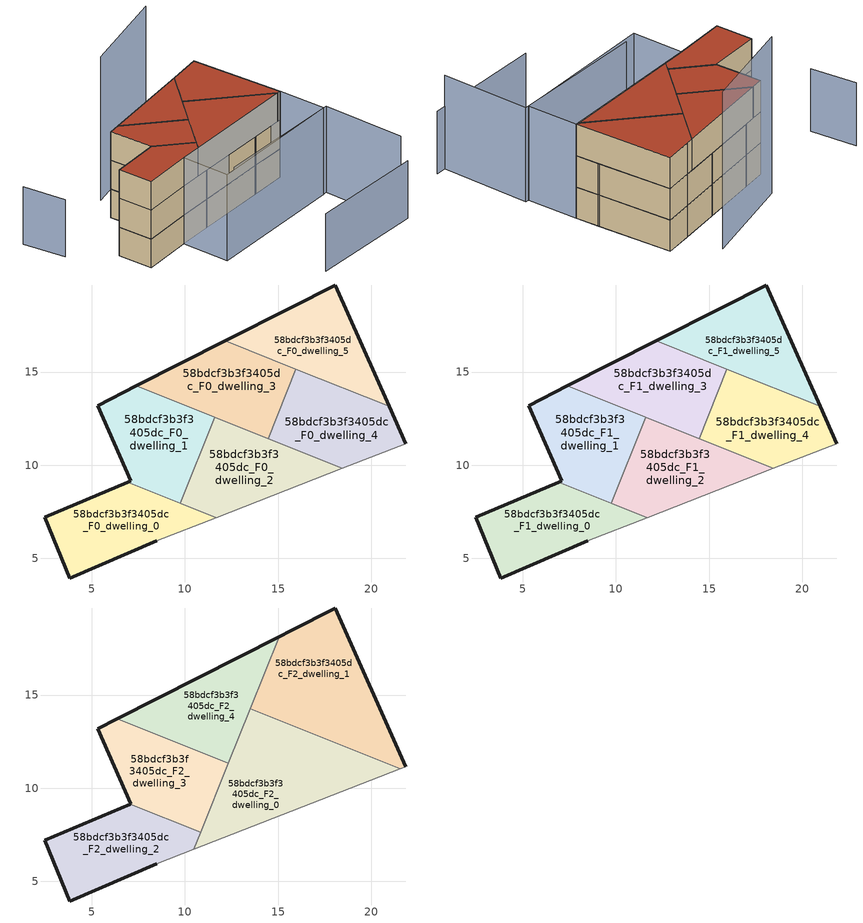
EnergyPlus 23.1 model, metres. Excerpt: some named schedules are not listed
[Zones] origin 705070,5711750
58bdcf3b3f3405dc_F0_dwelling_0
 floor ground (EU_floor_Construction): 11.7,7.19 6.94,9.09 2.47,7.22 3.81,3.94 8.48,5.93 z0
 wall outside (EU_wall_Construction): 8.48,5.93 3.81,3.94 2.47,7.22 6.94,9.09 z0:3
 wall adiabatic (EU_wall_Construction): 11.7,7.19 8.48,5.93 z0:3
 wall to 58bdcf3b3f3405dc_F0_dwelling_1 (EU_wall_Construction): 6.94,9.09 9.75,7.97 z0:3
 wall to 58bdcf3b3f3405dc_F0_dwelling_2 (EU_wall_Construction): 9.75,7.97 11.7,7.19 z0:3
58bdcf3b3f3405dc_F0_dwelling_1
 floor ground (EU_floor_Construction): 9.75,7.97 11.6,12.57 7.4,14.25 5.32,13.2 7.09,9.15 6.94,9.09 z0
 wall outside (EU_wall_Construction): 6.94,9.09 7.09,9.15 5.32,13.2 7.4,14.25 z0:3
 wall to 58bdcf3b3f3405dc_F0_dwelling_2 (EU_wall_Construction): 11.6,12.57 9.75,7.97 z0:3
 wall to 58bdcf3b3f3405dc_F0_dwelling_3 (EU_wall_Construction): 7.4,14.25 11.6,12.57 z0:3
58bdcf3b3f3405dc_F0_dwelling_2
 floor ground (EU_floor_Construction): 18.46,9.83 11.6,12.57 9.75,7.97 11.7,7.19 z0
 wall adiabatic (EU_wall_Construction): 18.46,9.83 11.7,7.19 z0:3
 wall to 58bdcf3b3f3405dc_F0_dwelling_4 (EU_wall_Construction): 14.46,11.42 18.46,9.83 z0:3
 wall to 58bdcf3b3f3405dc_F0_dwelling_3 (EU_wall_Construction): 11.6,12.57 14.46,11.42 z0:3
58bdcf3b3f3405dc_F0_dwelling_3
 floor ground (EU_floor_Construction): 14.46,11.42 15.96,15.16 12.18,16.67 7.4,14.25 z0
 wall outside (EU_wall_Construction): 7.4,14.25 12.18,16.67 z0:3
 wall to 58bdcf3b3f3405dc_F0_dwelling_4 (EU_wall_Construction): 15.96,15.16 14.46,11.42 z0:3
 wall to 58bdcf3b3f3405dc_F0_dwelling_5 (EU_wall_Construction): 12.18,16.67 15.96,15.16 z0:3
58bdcf3b3f3405dc_F0_dwelling_4
 floor ground (EU_floor_Construction): 21.86,11.15 20.97,13.16 15.96,15.16 14.46,11.42 18.46,9.83 z0
 wall outside (EU_wall_Construction): 20.97,13.16 21.86,11.15 z0:3
 wall adiabatic (EU_wall_Construction): 21.86,11.15 18.46,9.83 z0:3
 wall to 58bdcf3b3f3405dc_F0_dwelling_5 (EU_wall_Construction): 15.96,15.16 20.97,13.16 z0:3
58bdcf3b3f3405dc_F0_dwelling_5
 floor ground (EU_floor_Construction): 20.97,13.16 18.07,19.67 15.69,18.45 12.18,16.67 z0
 wall outside (EU_wall_Construction): 12.18,16.67 15.69,18.45 18.07,19.67 20.97,13.16 z0:3
58bdcf3b3f3405dc_F1_dwelling_0
 floor to 58bdcf3b3f3405dc_F0_dwelling_0 (EU_floor_Construction): 11.7,7.19 6.94,9.09 2.47,7.22 3.81,3.94 8.48,5.93 z3
 wall outside (EU_wall_Construction): 8.48,5.93 3.81,3.94 2.47,7.22 6.94,9.09 z3:6
 wall adiabatic (EU_wall_Construction): 11.7,7.19 8.48,5.93 z3:6
 wall to 58bdcf3b3f3405dc_F1_dwelling_1 (EU_wall_Construction): 6.94,9.09 9.75,7.97 z3:6
 wall to 58bdcf3b3f3405dc_F1_dwelling_2 (EU_wall_Construction): 9.75,7.97 11.7,7.19 z3:6
58bdcf3b3f3405dc_F1_dwelling_1
 floor to 58bdcf3b3f3405dc_F0_dwelling_1 (EU_floor_Construction): 9.75,7.97 11.6,12.57 7.4,14.25 5.32,13.2 7.09,9.15 6.94,9.09 z3
 wall outside (EU_wall_Construction): 6.94,9.09 7.09,9.15 5.32,13.2 7.4,14.25 z3:6
 wall to 58bdcf3b3f3405dc_F1_dwelling_2 (EU_wall_Construction): 11.6,12.57 9.75,7.97 z3:6
 wall to 58bdcf3b3f3405dc_F1_dwelling_3 (EU_wall_Construction): 7.4,14.25 11.6,12.57 z3:6
 ceiling adiabatic (EU_roof_Construction): 9.79,8.06 9.75,7.97 6.94,9.09 7.08,9.15 z6
58bdcf3b3f3405dc_F1_dwelling_2
 floor to 58bdcf3b3f3405dc_F0_dwelling_2 (EU_floor_Construction): 18.46,9.83 11.6,12.57 9.75,7.97 11.7,7.19 z3
 wall adiabatic (EU_wall_Construction): 18.46,9.83 11.7,7.19 z3:6
 wall to 58bdcf3b3f3405dc_F1_dwelling_4 (EU_wall_Construction): 14.46,11.42 18.46,9.83 z3:6
 wall to 58bdcf3b3f3405dc_F1_dwelling_3 (EU_wall_Construction): 11.6,12.57 14.46,11.42 z3:6
58bdcf3b3f3405dc_F1_dwelling_3
 floor to 58bdcf3b3f3405dc_F0_dwelling_3 (EU_floor_Construction): 14.46,11.42 15.96,15.16 12.18,16.67 7.4,14.25 z3
 wall outside (EU_wall_Construction): 7.4,14.25 12.18,16.67 z3:6
 wall to 58bdcf3b3f3405dc_F1_dwelling_4 (EU_wall_Construction): 15.96,15.16 14.46,11.42 z3:6
 wall to 58bdcf3b3f3405dc_F1_dwelling_5 (EU_wall_Construction): 12.18,16.67 15.96,15.16 z3:6
58bdcf3b3f3405dc_F1_dwelling_4
 floor to 58bdcf3b3f3405dc_F0_dwelling_4 (EU_floor_Construction): 21.86,11.15 20.97,13.16 15.96,15.16 14.46,11.42 18.46,9.83 z3
 wall outside (EU_wall_Construction): 20.97,13.16 21.86,11.15 z3:6
 wall adiabatic (EU_wall_Construction): 21.86,11.15 18.46,9.83 z3:6
 wall to 58bdcf3b3f3405dc_F1_dwelling_5 (EU_wall_Construction): 15.96,15.16 20.97,13.16 z3:6
58bdcf3b3f3405dc_F1_dwelling_5
 floor to 58bdcf3b3f3405dc_F0_dwelling_5 (EU_floor_Construction): 20.97,13.16 18.07,19.67 15.69,18.45 12.18,16.67 z3
 wall outside (EU_wall_Construction): 12.18,16.67 15.69,18.45 18.07,19.67 20.97,13.16 z3:6
58bdcf3b3f3405dc_F2_dwelling_0
 floor to 58bdcf3b3f3405dc_F1_dwelling_2 (EU_floor_Construction): 18.46,9.83 12.66,12.15 10.82,7.54 11.7,7.19 z6
 floor to 58bdcf3b3f3405dc_F1_dwelling_4 (EU_floor_Construction): 21.56,11.04 15.31,13.54 14.46,11.42 18.46,9.83 z6
 floor to 58bdcf3b3f3405dc_F1_dwelling_0 (EU_floor_Construction): 11.7,7.19 10.82,7.54 10.48,6.72 z6
 floor to 58bdcf3b3f3405dc_F1_dwelling_3 (EU_floor_Construction): 14.46,11.42 15.31,13.54 13.51,14.26 12.66,12.15 z6
 wall to 58bdcf3b3f3405dc_F2_dwelling_1 (EU_wall_Construction): 13.51,14.26 21.56,11.04 z6:9
 wall adiabatic (EU_wall_Construction): 21.56,11.04 10.48,6.72 z6:9
 wall to 58bdcf3b3f3405dc_F2_dwelling_3 (EU_wall_Construction): 10.85,7.64 12.34,11.34 z6:9
 wall to 58bdcf3b3f3405dc_F2_dwelling_2 (EU_wall_Construction): 10.49,6.72 10.85,7.64 z6:9
 wall to 58bdcf3b3f3405dc_F2_dwelling_4 (EU_wall_Construction): 12.34,11.34 13.5,14.26 z6:9
 roof outside (EU_roof_Construction): 21.56,11.04 10.48,6.72 13.51,14.26 z9
58bdcf3b3f3405dc_F2_dwelling_1
 floor to 58bdcf3b3f3405dc_F1_dwelling_5 (EU_floor_Construction): 20.97,13.16 18.07,19.67 15.69,18.45 15.05,18.13 14.15,15.88 z6
 floor to 58bdcf3b3f3405dc_F1_dwelling_3 (EU_floor_Construction): 15.31,13.54 15.96,15.16 14.15,15.88 13.51,14.26 z6
 floor to 58bdcf3b3f3405dc_F1_dwelling_4 (EU_floor_Construction): 21.86,11.15 20.97,13.16 15.96,15.16 15.31,13.54 21.56,11.04 z6
 wall outside (EU_wall_Construction): 15.05,18.13 15.69,18.45 18.07,19.67 21.86,11.15 z6:9
 wall adiabatic (EU_wall_Construction): 21.86,11.15 21.56,11.04 z6:9
 wall to 58bdcf3b3f3405dc_F2_dwelling_4 (EU_wall_Construction): 13.51,14.26 15.05,18.13 z6:9
 roof outside (EU_roof_Construction): 18.07,19.67 21.86,11.15 21.56,11.04 13.51,14.26 15.05,18.13 15.69,18.45 z9
58bdcf3b3f3405dc_F2_dwelling_2
 floor to 58bdcf3b3f3405dc_F1_dwelling_0 (EU_floor_Construction): 10.48,6.72 10.81,7.54 6.94,9.09 2.47,7.22 3.81,3.94 8.48,5.93 z6
 floor to 58bdcf3b3f3405dc_F1_dwelling_2 (EU_floor_Construction): 10.81,7.54 10.85,7.64 9.79,8.06 9.75,7.97 z6
 floor adiabatic (EU_floor_Construction): 10.81,7.54 9.75,7.97 9.79,8.06 10.85,7.64 7.08,9.15 2.47,7.22 6.94,9.09 z6
 wall outside (EU_wall_Construction): 8.48,5.93 3.81,3.94 2.47,7.22 7.08,9.15 z6:9
 wall to 58bdcf3b3f3405dc_F2_dwelling_3 (EU_wall_Construction): 7.08,9.15 10.85,7.64 z6:9
 wall adiabatic (EU_wall_Construction): 10.48,6.72 8.48,5.93 z6:9
 roof outside (EU_roof_Construction): 10.85,7.64 10.48,6.72 8.48,5.93 3.81,3.94 2.47,7.22 7.08,9.15 z9
58bdcf3b3f3405dc_F2_dwelling_3
 floor outside (EU_floor_Construction): 9.79,8.06 7.09,9.15 5.32,13.2 7.08,9.15 z6
 floor to 58bdcf3b3f3405dc_F1_dwelling_1 (EU_floor_Construction): 9.79,8.06 11.27,11.77 6.37,13.73 5.32,13.2 7.09,9.15 z6
 floor to 58bdcf3b3f3405dc_F1_dwelling_2 (EU_floor_Construction): 10.85,7.64 12.34,11.34 11.27,11.77 9.79,8.06 z6
 wall outside (EU_wall_Construction): 7.09,9.15 5.32,13.2 6.36,13.73 z6:9; 7.09,9.15,9 7.08,9.15,6 7.09,9.15,6
 wall to 58bdcf3b3f3405dc_F2_dwelling_4 (EU_wall_Construction): 6.36,13.73 12.34,11.34 z6:9
 roof outside (EU_roof_Construction): 12.34,11.34 10.85,7.64 7.09,9.15 5.32,13.2 6.36,13.73 z9
58bdcf3b3f3405dc_F2_dwelling_4
 floor to 58bdcf3b3f3405dc_F1_dwelling_3 (EU_floor_Construction): 12.66,12.15 14.15,15.88 12.18,16.67 7.4,14.25 z6
 floor to 58bdcf3b3f3405dc_F1_dwelling_1 (EU_floor_Construction): 11.27,11.77 11.6,12.57 7.4,14.25 6.37,13.73 z6
 floor to 58bdcf3b3f3405dc_F1_dwelling_5 (EU_floor_Construction): 14.15,15.88 15.05,18.13 12.18,16.67 z6
 floor to 58bdcf3b3f3405dc_F1_dwelling_2 (EU_floor_Construction): 12.34,11.34 12.66,12.15 11.6,12.57 11.27,11.77 z6
 wall outside (EU_wall_Construction): 6.36,13.73 15.05,18.13 z6:9
 roof outside (EU_roof_Construction): 15.05,18.13 12.34,11.34 6.36,13.73 z9
shading: 16.81,-4.76 27.83,-0.84 / -3.7,13.46 -1.72,9.6 z0:6; 11.46,2.18 23.99,6.77 / 23.99,6.77 26.89,-1.17 / 8.48,5.93 21.87,11.16 / 21.87,11.16 23.63,6.64 / 23.63,6.64 10.24,1.41 / 10.24,1.41 8.48,5.93 z0:9; 14.17,21.56 6.13,16.23 z0:15
[Building]
EU S2 Campaign: North Axis=0; Terrain=City; Solar Distribution=FullExterior
[Site:Location]
London: Latitude=51.5; Longitude=-0.5; Time Zone=0; Elevation=25
[SizingPeriod:WeatherFileDays]
AnnualSizingPeriod: Begin Month=1; Begin Day of Month=1; End Month=12; End Day of Month=31; Day of Week for Start Day=Monday; Use Weather File Daylight Saving Period=No; Use Weather File Rain and Snow Indicators=No
[MATERIAL]
EU_InternalMass_Material: Roughness=MediumRough; Thickness=0.1; Conductivity=1; Density=1800; Specific Heat=900; Thermal Absorptance=0.9; Solar Absorptance=0.7; Visible Absorptance=0.7
[MATERIAL:NOMASS] Roughness=MediumRough; Thermal Absorptance=0.9; Solar Absorptance=0.7; Visible Absorptance=0.7
Name | Thermal Resistance
EU_wall_NoMass | 1.04674
EU_roof_NoMass | 4.32442
EU_floor_NoMass | 2.04616
[CONSTRUCTION]
EU_wall_Construction: EU_wall_NoMass
EU_roof_Construction: EU_roof_NoMass
EU_floor_Construction: EU_floor_NoMass
EU_InternalMass_Construction: EU_InternalMass_Material
[ZONE] Type=1; Multiplier=1; Ceiling Height=autocalculate; Floor Area=autocalculate; Part of Total Floor Area=Yes
Name | Volume
58bdcf3b3f3405dc_F0_dwelling_0; 58bdcf3b3f3405dc_F1_dwelling_0; 58bdcf3b3f3405dc_F2_dwelling_4 | 70.5366
58bdcf3b3f3405dc_F2_dwelling_0 | 105.817
58bdcf3b3f3405dc_F0_dwelling_1; 58bdcf3b3f3405dc_F1_dwelling_1 | 70.5535
58bdcf3b3f3405dc_F2_dwelling_1 | 105.798
58bdcf3b3f3405dc_F0_dwelling_2; 58bdcf3b3f3405dc_F1_dwelling_2 | 70.5483
58bdcf3b3f3405dc_F2_dwelling_2 | 70.5491
58bdcf3b3f3405dc_F0_dwelling_3; 58bdcf3b3f3405dc_F1_dwelling_3 | 70.5417
58bdcf3b3f3405dc_F2_dwelling_3 | 70.5989
58bdcf3b3f3405dc_F0_dwelling_4; 58bdcf3b3f3405dc_F1_dwelling_4; 58bdcf3b3f3405dc_F0_dwelling_5; 58bdcf3b3f3405dc_F1_dwelling_5 | 70.5374
[INTERNALMASS] Construction=EU_InternalMass_Construction
Name | Zone or ZoneList | Surface Area
58bdcf3b3f3405dc_F0_dwelling_0_EU_InternalMass | 58bdcf3b3f3405dc_F0_dwelling_0 | 23.5119
58bdcf3b3f3405dc_F0_dwelling_1_EU_InternalMass | 58bdcf3b3f3405dc_F0_dwelling_1 | 23.5176
58bdcf3b3f3405dc_F0_dwelling_2_EU_InternalMass | 58bdcf3b3f3405dc_F0_dwelling_2 | 23.5159
58bdcf3b3f3405dc_F0_dwelling_3_EU_InternalMass | 58bdcf3b3f3405dc_F0_dwelling_3 | 23.5129
58bdcf3b3f3405dc_F0_dwelling_4_EU_InternalMass | 58bdcf3b3f3405dc_F0_dwelling_4 | 23.5129
58bdcf3b3f3405dc_F0_dwelling_5_EU_InternalMass | 58bdcf3b3f3405dc_F0_dwelling_5 | 23.5125
58bdcf3b3f3405dc_F1_dwelling_0_EU_InternalMass | 58bdcf3b3f3405dc_F1_dwelling_0 | 23.5119
58bdcf3b3f3405dc_F1_dwelling_1_EU_InternalMass | 58bdcf3b3f3405dc_F1_dwelling_1 | 23.5176
58bdcf3b3f3405dc_F1_dwelling_2_EU_InternalMass | 58bdcf3b3f3405dc_F1_dwelling_2 | 23.5159
58bdcf3b3f3405dc_F1_dwelling_3_EU_InternalMass | 58bdcf3b3f3405dc_F1_dwelling_3 | 23.5129
58bdcf3b3f3405dc_F1_dwelling_4_EU_InternalMass | 58bdcf3b3f3405dc_F1_dwelling_4 | 23.5129
58bdcf3b3f3405dc_F1_dwelling_5_EU_InternalMass | 58bdcf3b3f3405dc_F1_dwelling_5 | 23.5125
58bdcf3b3f3405dc_F2_dwelling_0_EU_InternalMass | 58bdcf3b3f3405dc_F2_dwelling_0 | 35.2726
58bdcf3b3f3405dc_F2_dwelling_1_EU_InternalMass | 58bdcf3b3f3405dc_F2_dwelling_1 | 35.2666
58bdcf3b3f3405dc_F2_dwelling_2_EU_InternalMass | 58bdcf3b3f3405dc_F2_dwelling_2 | 23.5161
58bdcf3b3f3405dc_F2_dwelling_3_EU_InternalMass | 58bdcf3b3f3405dc_F2_dwelling_3 | 23.5142
58bdcf3b3f3405dc_F2_dwelling_4_EU_InternalMass | 58bdcf3b3f3405dc_F2_dwelling_4 | 23.5124
[OTHEREQUIPMENT] Fuel Type=Electricity; Design Level Calculation Method=Watts/Area; Power per Zone Floor Area=1; Fraction Latent=0; Fraction Radiant=0; Fraction Lost=0; Carbon Dioxide Generation Rate=0; EndUse Subcategory=EU_Step8_InternalGains
Name | Zone or ZoneList or Space or SpaceList | Schedule
EU_Step8_InternalGain_58bdcf3b3f3405dc_F0_dwelling_0_f000 | 58bdcf3b3f3405dc_F0_dwelling_0 | EU_Step8_GainSchedule_58bdcf3b3f3405dc_F0_dwelling_0_f000
EU_Step8_InternalGain_58bdcf3b3f3405dc_F0_dwelling_1_f000 | 58bdcf3b3f3405dc_F0_dwelling_1 | EU_Step8_GainSchedule_58bdcf3b3f3405dc_F0_dwelling_1_f000
EU_Step8_InternalGain_58bdcf3b3f3405dc_F0_dwelling_2_f000 | 58bdcf3b3f3405dc_F0_dwelling_2 | EU_Step8_GainSchedule_58bdcf3b3f3405dc_F0_dwelling_2_f000
EU_Step8_InternalGain_58bdcf3b3f3405dc_F0_dwelling_3_f000 | 58bdcf3b3f3405dc_F0_dwelling_3 | EU_Step8_GainSchedule_58bdcf3b3f3405dc_F0_dwelling_3_f000
EU_Step8_InternalGain_58bdcf3b3f3405dc_F0_dwelling_4_f000 | 58bdcf3b3f3405dc_F0_dwelling_4 | EU_Step8_GainSchedule_58bdcf3b3f3405dc_F0_dwelling_4_f000
EU_Step8_InternalGain_58bdcf3b3f3405dc_F0_dwelling_5_f000 | 58bdcf3b3f3405dc_F0_dwelling_5 | EU_Step8_GainSchedule_58bdcf3b3f3405dc_F0_dwelling_5_f000
EU_Step8_InternalGain_58bdcf3b3f3405dc_F1_dwelling_0_f000 | 58bdcf3b3f3405dc_F1_dwelling_0 | EU_Step8_GainSchedule_58bdcf3b3f3405dc_F1_dwelling_0_f000
EU_Step8_InternalGain_58bdcf3b3f3405dc_F1_dwelling_1_f000 | 58bdcf3b3f3405dc_F1_dwelling_1 | EU_Step8_GainSchedule_58bdcf3b3f3405dc_F1_dwelling_1_f000
EU_Step8_InternalGain_58bdcf3b3f3405dc_F1_dwelling_2_f000 | 58bdcf3b3f3405dc_F1_dwelling_2 | EU_Step8_GainSchedule_58bdcf3b3f3405dc_F1_dwelling_2_f000
EU_Step8_InternalGain_58bdcf3b3f3405dc_F1_dwelling_3_f000 | 58bdcf3b3f3405dc_F1_dwelling_3 | EU_Step8_GainSchedule_58bdcf3b3f3405dc_F1_dwelling_3_f000
EU_Step8_InternalGain_58bdcf3b3f3405dc_F1_dwelling_4_f000 | 58bdcf3b3f3405dc_F1_dwelling_4 | EU_Step8_GainSchedule_58bdcf3b3f3405dc_F1_dwelling_4_f000
EU_Step8_InternalGain_58bdcf3b3f3405dc_F1_dwelling_5_f000 | 58bdcf3b3f3405dc_F1_dwelling_5 | EU_Step8_GainSchedule_58bdcf3b3f3405dc_F1_dwelling_5_f000
EU_Step8_InternalGain_58bdcf3b3f3405dc_F2_dwelling_0_f000 | 58bdcf3b3f3405dc_F2_dwelling_0 | EU_Step8_GainSchedule_58bdcf3b3f3405dc_F2_dwelling_0_f000
EU_Step8_InternalGain_58bdcf3b3f3405dc_F2_dwelling_1_f000 | 58bdcf3b3f3405dc_F2_dwelling_1 | EU_Step8_GainSchedule_58bdcf3b3f3405dc_F2_dwelling_1_f000
EU_Step8_InternalGain_58bdcf3b3f3405dc_F2_dwelling_2_f000 | 58bdcf3b3f3405dc_F2_dwelling_2 | EU_Step8_GainSchedule_58bdcf3b3f3405dc_F2_dwelling_2_f000
EU_Step8_InternalGain_58bdcf3b3f3405dc_F2_dwelling_3_f000 | 58bdcf3b3f3405dc_F2_dwelling_3 | EU_Step8_GainSchedule_58bdcf3b3f3405dc_F2_dwelling_3_f000
EU_Step8_InternalGain_58bdcf3b3f3405dc_F2_dwelling_4_f000 | 58bdcf3b3f3405dc_F2_dwelling_4 | EU_Step8_GainSchedule_58bdcf3b3f3405dc_F2_dwelling_4_f000
[ZONEVENTILATION:DESIGNFLOWRATE] Schedule=EU_AlwaysOn; Design Flow Rate Calculation Method=AirChanges/Hour; Air Changes per Hour=0.488719; Ventilation Type=Natural; Fan Pressure Rise=0; Fan Total Efficiency=1; Constant Term Coefficient=1; Temperature Term Coefficient=0; Velocity Term Coefficient=0; Velocity Squared Term Coefficient=0; Minimum Indoor Temperature=-100; Maximum Indoor Temperature=100; Delta Temperature=-100; Minimum Outdoor Temperature=-100; Maximum Outdoor Temperature=100; Maximum Wind Speed=40
Name | Zone or ZoneList or Space or SpaceList
EU_ConstantAir_58bdcf3b3f3405dc_F0_dwelling_0 | 58bdcf3b3f3405dc_F0_dwelling_0
EU_ConstantAir_58bdcf3b3f3405dc_F0_dwelling_1 | 58bdcf3b3f3405dc_F0_dwelling_1
EU_ConstantAir_58bdcf3b3f3405dc_F0_dwelling_2 | 58bdcf3b3f3405dc_F0_dwelling_2
EU_ConstantAir_58bdcf3b3f3405dc_F0_dwelling_3 | 58bdcf3b3f3405dc_F0_dwelling_3
EU_ConstantAir_58bdcf3b3f3405dc_F0_dwelling_4 | 58bdcf3b3f3405dc_F0_dwelling_4
EU_ConstantAir_58bdcf3b3f3405dc_F0_dwelling_5 | 58bdcf3b3f3405dc_F0_dwelling_5
EU_ConstantAir_58bdcf3b3f3405dc_F1_dwelling_0 | 58bdcf3b3f3405dc_F1_dwelling_0
EU_ConstantAir_58bdcf3b3f3405dc_F1_dwelling_1 | 58bdcf3b3f3405dc_F1_dwelling_1
EU_ConstantAir_58bdcf3b3f3405dc_F1_dwelling_2 | 58bdcf3b3f3405dc_F1_dwelling_2
EU_ConstantAir_58bdcf3b3f3405dc_F1_dwelling_3 | 58bdcf3b3f3405dc_F1_dwelling_3
EU_ConstantAir_58bdcf3b3f3405dc_F1_dwelling_4 | 58bdcf3b3f3405dc_F1_dwelling_4
EU_ConstantAir_58bdcf3b3f3405dc_F1_dwelling_5 | 58bdcf3b3f3405dc_F1_dwelling_5
EU_ConstantAir_58bdcf3b3f3405dc_F2_dwelling_0 | 58bdcf3b3f3405dc_F2_dwelling_0
EU_ConstantAir_58bdcf3b3f3405dc_F2_dwelling_1 | 58bdcf3b3f3405dc_F2_dwelling_1
EU_ConstantAir_58bdcf3b3f3405dc_F2_dwelling_2 | 58bdcf3b3f3405dc_F2_dwelling_2
EU_ConstantAir_58bdcf3b3f3405dc_F2_dwelling_3 | 58bdcf3b3f3405dc_F2_dwelling_3
EU_ConstantAir_58bdcf3b3f3405dc_F2_dwelling_4 | 58bdcf3b3f3405dc_F2_dwelling_4
[HVACTEMPLATE:THERMOSTAT] Constant Heating Setpoint=20; Constant Cooling Setpoint=50
EU_HeatOnly_58bdcf3b3f3405dc_F0_dwelling_0; EU_HeatOnly_58bdcf3b3f3405dc_F0_dwelling_1; EU_HeatOnly_58bdcf3b3f3405dc_F0_dwelling_2; EU_HeatOnly_58bdcf3b3f3405dc_F0_dwelling_3; EU_HeatOnly_58bdcf3b3f3405dc_F0_dwelling_4; EU_HeatOnly_58bdcf3b3f3405dc_F0_dwelling_5; EU_HeatOnly_58bdcf3b3f3405dc_F1_dwelling_0; EU_HeatOnly_58bdcf3b3f3405dc_F1_dwelling_1; EU_HeatOnly_58bdcf3b3f3405dc_F1_dwelling_2; EU_HeatOnly_58bdcf3b3f3405dc_F1_dwelling_3; EU_HeatOnly_58bdcf3b3f3405dc_F1_dwelling_4; EU_HeatOnly_58bdcf3b3f3405dc_F1_dwelling_5; EU_HeatOnly_58bdcf3b3f3405dc_F2_dwelling_0; EU_HeatOnly_58bdcf3b3f3405dc_F2_dwelling_1; EU_HeatOnly_58bdcf3b3f3405dc_F2_dwelling_2; EU_HeatOnly_58bdcf3b3f3405dc_F2_dwelling_3; EU_HeatOnly_58bdcf3b3f3405dc_F2_dwelling_4
[HVACTEMPLATE:ZONE:IDEALLOADSAIRSYSTEM] System Availability Schedule=EU_AlwaysOn; Maximum Heating Supply Air Temperature=50; Minimum Cooling Supply Air Temperature=13; Maximum Heating Supply Air Humidity Ratio=0.0156; Minimum Cooling Supply Air Humidity Ratio=0.0077; Heating Limit=NoLimit; Cooling Limit=NoLimit; Heating Availability Schedule=EU_AlwaysOn; Cooling Availability Schedule=EU_CoolingOff; Dehumidification Control Type=ConstantSensibleHeatRatio; Cooling Sensible Heat Ratio=0.7; Dehumidification Setpoint=60; Humidification Control Type=None; Humidification Setpoint=30; Outdoor Air Method=None; Outdoor Air Flow Rate per Person=0.00944; Outdoor Air Flow Rate per Zone Floor Area=0; Outdoor Air Flow Rate per Zone=0; Demand Controlled Ventilation Type=None; Outdoor Air Economizer Type=NoEconomizer; Heat Recovery Type=None; Sensible Heat Recovery Effectiveness=0.7; Latent Heat Recovery Effectiveness=0.65
Name | Template Thermostat
58bdcf3b3f3405dc_F0_dwelling_0 | EU_HeatOnly_58bdcf3b3f3405dc_F0_dwelling_0
58bdcf3b3f3405dc_F0_dwelling_1 | EU_HeatOnly_58bdcf3b3f3405dc_F0_dwelling_1
58bdcf3b3f3405dc_F0_dwelling_2 | EU_HeatOnly_58bdcf3b3f3405dc_F0_dwelling_2
58bdcf3b3f3405dc_F0_dwelling_3 | EU_HeatOnly_58bdcf3b3f3405dc_F0_dwelling_3
58bdcf3b3f3405dc_F0_dwelling_4 | EU_HeatOnly_58bdcf3b3f3405dc_F0_dwelling_4
58bdcf3b3f3405dc_F0_dwelling_5 | EU_HeatOnly_58bdcf3b3f3405dc_F0_dwelling_5
58bdcf3b3f3405dc_F1_dwelling_0 | EU_HeatOnly_58bdcf3b3f3405dc_F1_dwelling_0
